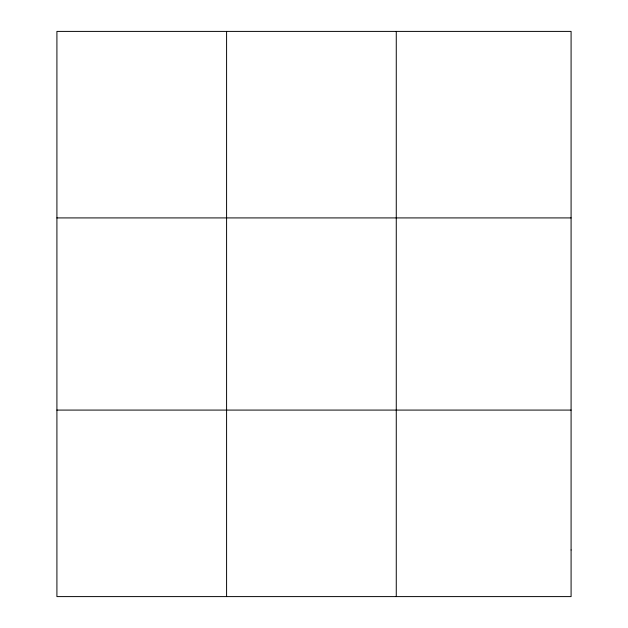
<?xml version="1.0" encoding="UTF-8"?>
<svg xmlns="http://www.w3.org/2000/svg" width="628" height="628" viewBox="0 0 628 628"><rect width="100%" height="100%" fill="white"/><g stroke="black" fill="none" stroke-linecap="round" stroke-linejoin="round"><path stroke-width="0.94" d="M226.59 596.6L226.59 31.4M396.268 596.6L396.268 31.4M56.913 217.916L571.087 217.916M56.913 410.084L571.087 410.084M571.087 549.971L571.087 596.6L56.913 596.6L56.913 31.4L571.087 31.4L571.087 549.971"/></g></svg>
